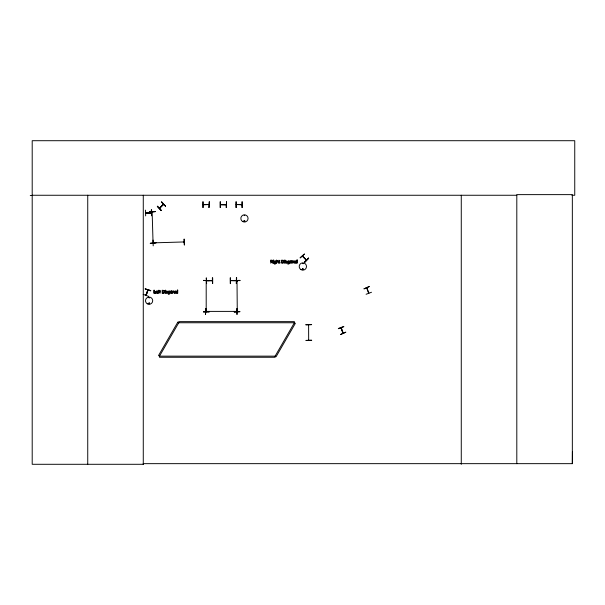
<?xml version="1.0" encoding="UTF-8"?>
<svg xmlns="http://www.w3.org/2000/svg" width="605" height="605" viewBox="0 0 605 605"><rect width="100%" height="100%" fill="white"/><g stroke="black" fill="none" stroke-linecap="round" stroke-linejoin="round"><path stroke-width="0.91" d="M571.922 195.256L574.75 195.256L574.75 140.708L32.201 140.708L32.201 464.292L143.355 464.292L143.279 463.657L572.338 463.657L572.421 451.958M153.655 243.112L153.057 242.817L152.142 211.931M152.422 212.446L152.377 212.045M341.205 328.462L341.28 327.774M343.073 332.606L343.043 333.158M368.649 293.304L366.668 287.867M302.538 255.907L306.334 260.195M206.139 280.841L206.403 281.295M237.047 281.355L237.039 280.72L237.273 281.234M237.273 311.658L237.266 311.046M149.669 303.392C148.21 305.086 148.8 301.729 149.609 303.264M244.753 215.501L244.178 215.267L244.654 215.622M244.843 221.127L244.11 221.324L244.624 220.825M302.318 269.059C303.286 271.07 303.581 267.667 302.409 268.945M302.462 269.202C303.498 267.902 303.037 270.609 302.523 269.112M145.85 295.255L147.817 289.878M146.228 294.854L146.047 295.376M146.1 295.308L148.081 289.976L147.582 290.347M152.12 212.052L152.165 212.574M237.009 280.833L237.273 311.552M308.611 324.847L308.671 340.267M160.045 207.976L159.342 208.233M159.402 208.128L163.365 204.165L163.237 204.861M143.204 294.348L148.618 296.374M150.736 290.612L145.2 288.918L150.728 290.634M147.983 290.007L146.039 295.323L148.021 289.954M149.382 297.849L148.8 297.607L149.382 297.766M149.405 303.566C148.815 301.925 148.807 304.882 149.405 303.226M243.966 220.848C244.375 223.041 245.547 219.834 244.08 220.757M184.064 242.181L183.512 242.189M145.586 212.915L146.115 213.157M206.728 280.871L212.325 280.803M211.742 280.607L212.385 280.599M236.789 311.598L236.268 311.341M341.046 327.865L343.012 333.242L341.008 327.94M343.247 333.06L341.28 327.834M163.94 292.586L163.917 290.952L162.594 290.597L162.594 292.956L163.94 292.586A1.006 1.006 0 0 1 163.38 292.911M283.435 262.457L283.412 260.815L282.096 260.468L282.096 262.827L283.435 262.457A1.006 1.006 0 0 1 282.875 262.782M163.554 204.324L159.516 208.385M303.082 263.72L302.583 263.341L303.105 263.644M153.125 242.87L184.071 241.947M145.646 212.915L151.303 212.741L150.842 212.726M211.803 280.607L212.385 280.803M205.829 311.393L236.789 311.393M236.147 311.401L236.668 311.333M220.523 204.573L226.119 204.838M226.164 204.8L220.538 204.8M236.237 204.543L241.826 204.8M163.6 204.309L159.591 208.309M300.103 257.768L304.466 253.956L300.254 257.927M308.497 258.123L304.557 262.366L308.482 258.116M304.383 262.192L308.542 258.169M304.534 262.351L308.686 258.327M302.644 256.497L306.296 260.15M244.359 220.795L244.208 221.37M364.036 288.819L369.352 286.505L364.051 288.85M366.101 294.272L371.523 292.253M338.384 328.719L343.821 326.745M338.308 328.515L343.716 326.473M340.562 334.474L345.863 332.16L340.57 334.505M203.318 204.543L208.975 204.573M206.358 311.651L206.396 311.091M236.237 204.513L241.902 204.573M151.379 213.066L145.684 213.232L151.379 213.134M155.122 211.531L149.352 212.03L155.122 211.5M149.352 211.954L155.13 211.742M153.027 240.079L153.194 245.864M183.965 239.164L184.26 244.934M153.715 243.051L153.133 243.074M183.489 241.97L184.011 241.955M151.575 209.943L151.454 215.728L151.598 209.943M145.684 213.172L151.371 213.005L145.593 213.111M145.669 215.902L145.419 210.124M212.37 277.808L212.484 283.594M230.195 277.854L230.263 283.632M240.026 280.38L234.248 280.44M240.026 280.614L230.55 280.607L236.26 280.803M206.623 283.632L206.29 277.854L206.585 283.632M237.092 308.603L237.107 314.381M205.889 311.393L206.396 311.371M203.409 311.772L209.194 311.734M203.416 311.983L209.194 311.976M234.248 311.983L240.034 311.658L234.248 312.014M305.88 324.756L311.658 324.62L305.88 324.794M311.666 340.297L305.88 340.433L311.666 340.26M30.25 195.483L32.201 195.476M32.201 195.256L516.806 195.256M202.872 201.783L202.902 207.568M220.137 201.783L220.167 207.568M226.565 201.783L226.285 207.568M236.116 201.783L236.116 207.568M242.227 201.783L242.197 207.568M203.272 204.8L208.854 204.513M226.24 207.568L226.535 201.783M291.073 260.838L290.634 260.838A0.915 0.915 0 0 0 290.113 261.133L289.984 262.736L291.073 263.22A0.907 0.907 0 0 0 291.602 262.925L291.595 261.133M171.578 290.967L171.139 290.967A0.915 0.915 0 0 0 170.618 291.27L170.489 292.865L171.578 293.349A0.907 0.907 0 0 0 172.1 293.054L172.1 291.27M212.264 280.576L203.409 280.41L209.194 280.697M366.872 287.851L368.884 293.085M145.2 288.91L150.637 290.876M161.429 202.153L165.589 206.169M157.345 206.282L161.406 210.396M302.5 255.945L306.44 260.014M153.277 242.348L153.262 242.809M184.26 239.149L184.472 244.927M151.295 209.95L151.53 215.728M236.85 308.603L236.888 314.388M236.381 277.808L236.419 283.594M230.437 277.846L230.475 283.632M212.665 277.808L212.703 283.594M206.199 311.091L206.199 311.673L206.199 280.773M572.338 463.657L572.338 194.629L516.806 194.629L516.806 463.657M461.267 195.256L461.267 464.292M241.985 201.783L241.985 207.568M236.079 201.783L236.079 207.568M220.379 201.783L220.379 207.568M203.114 201.783L203.114 207.568M143.272 195.256L143.272 464.292M87.74 195.256L87.74 464.292M290.96 260.838A0.915 0.915 0 0 1 291.489 261.141M171.465 290.967A0.915 0.915 0 0 1 171.994 291.27M169.937 293.047L169.536 294.022L168.235 294.075C171.949 293.039 165.74 293.478 168.795 290.967A1.028 1.028 0 0 1 169.551 291.111L169.937 291.013L169.937 293.047M276.039 262.91L275.638 263.886L274.337 263.939C278.043 262.91 271.834 263.341 274.897 260.838A1.028 1.028 0 0 1 275.653 260.982L276.039 260.884L276.039 262.91M289.432 262.91L289.039 263.886L287.73 263.939C291.444 262.91 285.235 263.341 288.29 260.838A1.028 1.028 0 0 1 289.046 260.982L289.432 260.884L289.432 262.91M158.155 290.74L158.147 293.304L158.533 293.304L158.533 291.33L159.463 291.33C159.47 294.151 160.877 293.599 159.849 291.33L160.559 291.013L159.849 291.013L159.849 290.355L159.463 291.013C157.761 291.368 160.075 289.069 158.155 290.74M155.75 291.905L156.203 293.183L157.671 293.168L156.143 292.389L157.716 292.2L157.33 291.088L156.37 291.035L155.75 291.905M170.776 291.769C171.056 295.323 172.954 289.931 170.776 291.769M290.271 261.64C290.551 265.187 292.449 259.802 290.271 261.64M164.598 291.784L163.978 293.062L162.193 293.304L162.193 290.249L163.978 290.491L164.598 291.784M284.093 261.647L283.473 262.925L281.688 263.175L281.688 260.12L283.473 260.362L284.093 261.647M165.831 292.419L165.808 292.638A0.786 0.786 0 0 0 165.929 293.062L167.63 293.304L167.494 291.239L165.997 291.065L167.252 291.799L165.831 292.419M174.981 292.419L174.958 292.638A0.786 0.786 0 0 0 175.079 293.062L176.781 293.304L176.645 291.239L175.147 291.065L176.403 291.799L174.981 292.419M285.333 262.29L285.303 262.51A0.786 0.786 0 0 0 285.424 262.925L287.125 263.175L286.989 261.103L285.492 260.929L286.747 261.662L285.333 262.29M294.484 262.29L294.454 262.51A0.786 0.786 0 0 0 294.575 262.925L296.276 263.175L296.14 261.103L294.643 260.929L295.898 261.662L294.484 262.29M168.455 291.776C168.757 295.013 170.36 289.946 168.455 291.776M274.557 261.64C274.859 264.884 276.462 259.817 274.557 261.64M287.95 261.64C288.26 264.884 289.863 259.817 287.95 261.64M272.651 260.944L272.016 261.844L273.105 263.175L271.607 261.957L270.738 263.175L270.738 260.12L272.137 260.195L272.651 260.944M272.227 260.982L271.146 261.617L271.146 260.468L272.227 260.982M166.231 292.457L166.814 292.994L167.252 292.102L166.231 292.457M175.382 292.457L175.964 292.994L176.403 292.102L175.382 292.457M285.726 262.328L286.309 262.865L286.747 261.973L285.726 262.328M294.877 262.328L295.459 262.865L295.898 261.973L294.877 262.328M156.181 291.648C157.64 293.054 157.376 290.332 156.181 291.648M177.779 322.2L158.502 355.581L159.478 356.141L275.124 356.141L276.092 356.708L295.369 323.32L294.393 322.76L178.755 322.76L177.779 322.2M178.755 322.76L159.478 356.141L159.478 357.268L275.124 357.268L275.124 356.141L294.393 322.76L294.393 321.633L178.755 321.633L178.755 322.76M157.353 206.267L161.24 210.563L157.353 206.267M161.648 201.934L165.536 206.229L161.648 201.934M173.332 291.134L172.78 291.013L172.78 293.304L173.166 291.595L173.756 291.315L174.58 293.304L174.467 291.292L173.332 291.134M277.151 260.997L276.598 259.984L276.598 263.175L276.984 261.466L277.574 261.186L278.398 263.175L278.292 261.163L277.151 260.997M292.828 260.997L292.276 260.884L292.276 263.175L292.661 261.466L293.251 261.186L294.075 263.175L293.97 261.163L292.828 260.997M280.039 262.804L279.404 262.736L279.351 261.201L280.054 260.884L278.965 260.226C278.489 260.793 278.875 264.211 280.039 262.804M156.052 242.771L150.282 243.301L156.052 242.771M236.623 277.808L236.336 283.594L236.623 277.808M205.813 308.603L205.534 314.388L205.813 308.603M209.3 201.783L208.975 207.568L209.3 201.783M297.214 259.984L296.828 259.984L296.828 263.175L297.214 263.175L297.214 259.984M273.732 260.097L273.294 260.498L273.732 260.097M284.925 260.097L284.486 260.498L284.925 260.097M273.71 260.884L273.324 260.884L273.324 263.175L273.71 263.175L273.71 260.884M284.902 260.884L284.516 260.884L284.516 263.175L284.902 263.175L284.902 260.884M177.719 290.113L177.333 290.113L177.333 293.304L177.719 293.304L177.719 290.113M154.237 290.249L153.836 290.249L153.836 293.304L155.606 293.304L154.237 292.941L154.237 290.249M165.43 290.226L164.991 290.627L165.43 290.226M165.399 291.013L165.014 291.013L165.014 293.304L165.399 293.304L165.399 291.013M301.025 269.664A3.66 3.66 0 0 0 306.516 266.502A3.66 3.66 0 0 0 301.025 263.334A3.66 3.66 0 0 0 301.025 269.664M242.643 221.551A3.615 3.615 0 0 0 248.065 218.428A3.615 3.615 0 0 0 242.643 215.297A3.615 3.615 0 0 0 242.643 221.551M147.302 303.823A3.615 3.615 0 0 0 152.717 300.693A3.615 3.615 0 0 0 147.302 297.562A3.615 3.615 0 0 0 147.302 303.823"/></g></svg>
